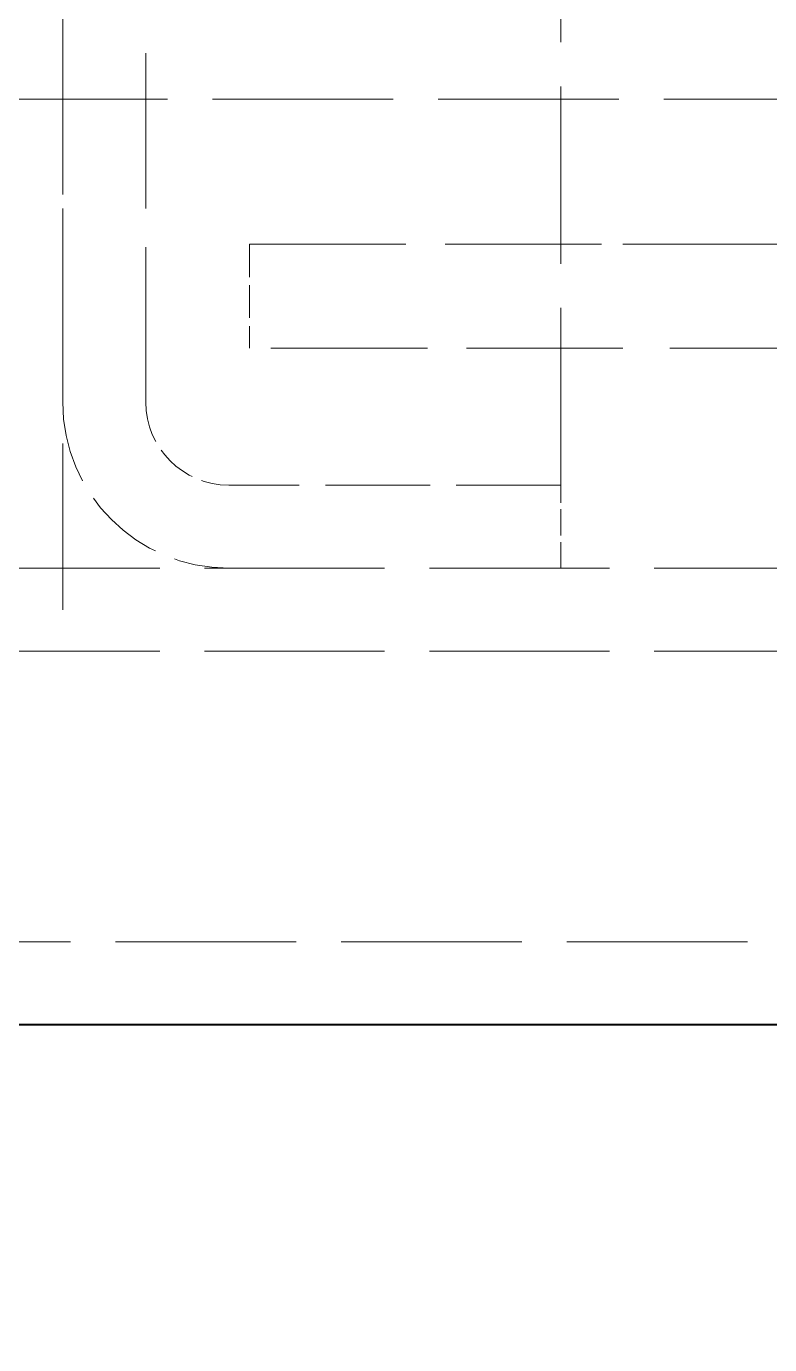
# Model space of a CAD drawing. Header units: millimetres. Extents: x 0 to 2378, y 0 to 1682.
# Drawn here: x 395.59 to 413.5, y 632.06 to 663.82 of the extents above; entities that cross this region are included whole.
import ezdxf

# ---------------------------------------------------------------- set-up
doc = ezdxf.new("R2010")
doc.units = ezdxf.units.MM
doc.header["$LTSCALE"] = 2
doc.linetypes.add('DASHED', pattern=[0.2067, 0.1654, -0.0413])
doc.layers.add('가려진 것(ISO)', color=2, linetype='DASHED', lineweight=18)
doc.layers.add('가시적인 것(ISO)', color=3, linetype='Continuous', lineweight=40)

msp = doc.modelspace()

# ---------------------------------------------------------------- linework, layer by layer
at = {"layer": '가려진 것(ISO)', "ltscale": 12.094824}
msp.add_line((396.4684, 668.7656), (396.4684, 648.7656), dxfattribs=at)
at = {"layer": '가려진 것(ISO)', "ltscale": 11.288502}
for p, q in [((396.4684, 668.7656), (396.4684, 654.7656)), ((398.4684, 654.7656), (398.4684, 668.7656))]:
    msp.add_line(p, q, dxfattribs=at)
at = {"layer": '가려진 것(ISO)', "ltscale": 12.901145}
msp.add_line((408.4684, 652.7656), (408.4684, 668.7656), dxfattribs=at)
at = {"layer": '가려진 것(ISO)', "ltscale": 13.148004}
msp.add_line((367.4684, 662.0656), (720.7684, 662.0656), dxfattribs=at)
at = {"layer": '가려진 것(ISO)', "ltscale": 11.399102}
for p, q in [((400.9684, 658.5656), (409.9684, 658.5656)), ((409.9684, 656.0656), (400.9684, 656.0656))]:
    msp.add_line(p, q, dxfattribs=at)
at = {"layer": '가려진 것(ISO)', "ltscale": 2.380771}
msp.add_line((400.9684, 658.5656), (400.9684, 656.0656), dxfattribs=at)
at = {"layer": '가려진 것(ISO)', "ltscale": 13.642718}
for p, q in [((409.9684, 658.5656), (438.1679, 658.5656)), ((438.1679, 656.0656), (409.9684, 656.0656))]:
    msp.add_line(p, q, dxfattribs=at)
at = {"layer": '가려진 것(ISO)', "ltscale": 7.618686}
msp.add_line((408.4684, 652.7656), (400.4684, 652.7656), dxfattribs=at)
at = {"layer": '가려진 것(ISO)', "ltscale": 1.904597}
msp.add_line((408.4684, 650.7656), (408.4684, 652.7656), dxfattribs=at)
at = {"layer": '가려진 것(ISO)', "ltscale": 13.10639}
for p, q in [((394.4684, 650.7656), (692.4684, 650.7656)), ((394.4684, 648.7656), (692.4684, 648.7656))]:
    msp.add_line(p, q, dxfattribs=at)
at = {"layer": '가려진 것(ISO)', "ltscale": 13.15312}
msp.add_line((717.4684, 641.7656), (369.4684, 641.7656), dxfattribs=at)
at = {"layer": '가려진 것(ISO)', "ltscale": 5.983681}
msp.add_arc((400.4684, 654.7656), 4, 180, 270, dxfattribs=at)
at = {"layer": '가려진 것(ISO)', "ltscale": 2.991791}
msp.add_arc((400.4684, 654.7656), 2, 180, 270, dxfattribs=at)
at = {"layer": '가려진 것(ISO)', "ltscale": 6.660232}
for points, weights in [([(424.9684, 643.8464), (375.861, 568.522), (424.9684, 640.5964)], [2.18606992019, 2.18606992019, 1.55453860991]), ([(432.9684, 640.5964), (382.9365, 568.522), (432.9684, 643.8464)], [1.55453860991, 2.18606992019, 2.18606992019])]:
    msp.add_rational_spline(points, weights, degree=2, dxfattribs=at)
at = {"layer": '가시적인 것(ISO)'}
msp.add_line((719.4684, 639.7656), (367.4684, 639.7656), dxfattribs=at)

doc.saveas('drawing.dxf')
